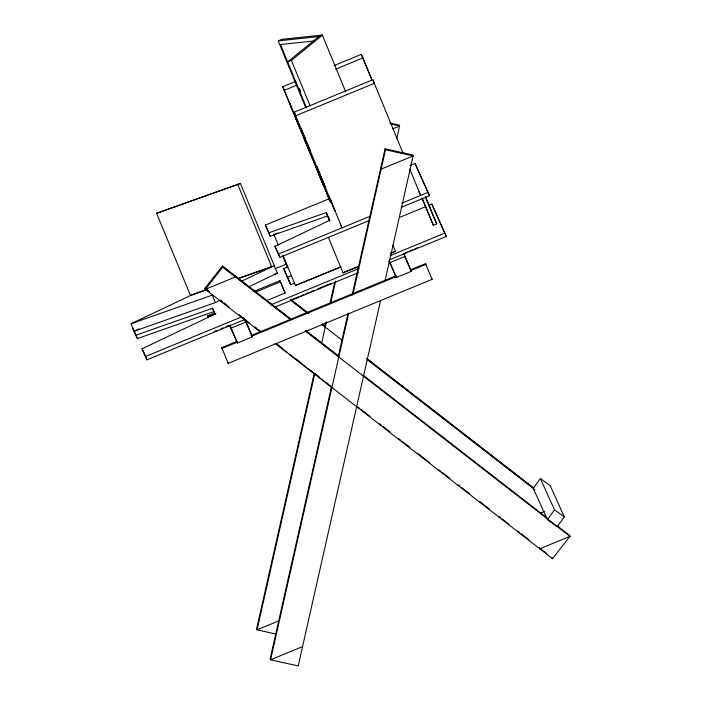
<?xml version="1.0" encoding="UTF-8"?>
<svg xmlns="http://www.w3.org/2000/svg" width="701" height="701" viewBox="0 0 701 701"><rect width="100%" height="100%" fill="white"/><g stroke="black" fill="none" stroke-linecap="round" stroke-linejoin="round"><path stroke-width="1.05" d="M352.104 295.147L385.077 148.787L412.705 154.965L413.143 155.937L385.086 280.435M385.077 148.787L385.506 149.76L353.006 294.052M314.144 373.633L256.627 628.867L257.065 629.831L276.194 634.107M325.588 322.837L324.87 326.035L325.282 327.104M329.917 303.629L334.727 282.284M314.819 373.537L257.065 629.831L279.059 620.762M321.505 343.884L326.482 321.768M330.574 303.621L335.63 281.197M348.011 313.286L338.39 355.977L338.802 357.046M348.669 313.268L270.586 659.772L298.214 665.95L380.538 300.659M396.74 138.763L399.623 125.996L399.184 125.032L389.616 122.894M540.366 478.538L554.509 509.829L547.385 519.66L557.216 526.766L564.34 516.935L550.206 485.644L540.366 478.538L533.251 488.369L546.946 518.679M275.099 343.402L552.546 558.706L569.939 536.353L569.51 535.389L557.418 526.004M290.985 319.165L222.436 265.959L204.981 288.26L205.323 289.347L260.457 332.064M291.388 60.409L322.399 35.208L318.692 36.697L287.682 61.89L291.388 60.409L310.105 105.825M547.008 553.772L539.349 547.823L539.779 548.787L569.895 536.379L569.51 535.389M206.944 289.723L190.497 295.524L156.612 213.314L240.425 183.452L277.386 273.145L248.837 286.7M156.612 213.314L240.425 183.452M368.822 220.719L279.822 257.407L274.941 246.323L329.768 220.28L326.272 212.552L268.834 232.802L265.346 225.074L329.058 198.804M220.289 300.265L215.365 302.595L134.136 331.231L131.061 323.757L193.082 294.297L205.419 289.951M134.136 331.231L139.061 328.892M241.521 281.241L274.31 265.67M245.035 319.402L146.93 359.85L142.058 348.756L215.154 314.039L212.534 308.247L135.95 335.236L132.463 327.516L137.335 338.601L213.919 311.612L215.225 314.512M305.645 107.481L278.192 40.877L281.863 39.326L322.32 35.05L345.689 91.726M322.32 35.05L318.657 36.601L278.192 40.877M282.748 86.74L330.574 202.423L282.748 86.74L295.848 81.342M334.132 65.552L361.33 54.345L372.108 80.133M284.369 90.315L296.453 85.329M335.744 69.127L362.943 57.911M294.227 112.142L372.809 79.739L374.422 83.314L295.84 115.709L294.227 112.142L342.044 227.816L340.432 224.25M392.621 128.879L399.623 125.996L391.114 124.095M409.971 165.454L415.027 163.368L429.494 195.702L401.182 207.373M277.999 232.96L273.889 234.449L278.131 244.719M274.941 246.323L278.437 254.042L370.47 216.101M401.813 203.176L428.109 192.337M275.055 268.728L286.183 264.137M399.447 217.441L425.744 206.602M428.775 205.349L431.816 204.096L446.283 236.43L389.651 259.782M294.7 283.064L290.678 284.72L286.753 276.028L283.677 268.553L287.699 266.897M283.677 268.553L287.603 277.245L291.625 275.589M254.665 291.081L279.944 280.654L285.097 293.027L266.888 300.527M255.19 292.238L280.47 281.811M208.355 317.912L207.531 315.923L214.594 313.014M215.952 313.373L207.882 316.694L207.531 315.923M421.967 198.313L433.367 225.223L436.732 223.838L425.498 196.569M340.809 266.818L295.471 285.509L340.888 266.993M358.106 266.564L342.999 272.794L359.192 266.319M390.343 253.271L395.46 251.37L390.422 253.447M142.058 348.756L145.545 356.485L241.626 316.878M270.954 304.786L358.938 268.509M390.291 255.585L444.898 233.074M214.042 331.643L217.065 330.399M221.104 328.734L223.12 327.902M226.143 326.657L229.166 325.404M290.687 300.046L298.749 296.716M300.773 295.892L303.796 294.639M305.811 293.807L308.834 292.562M310.858 291.73L313.882 290.486M317.912 288.821L331.021 283.414M404.643 253.061L407.667 251.817M409.682 250.984L412.705 249.74M414.729 248.908L417.752 247.655M274.363 307.318L358.299 272.707M229.928 325.159L231.242 328.068L246.209 321.899L252.369 336.848L237.402 343.017L229.507 325.536M389.292 260.606L390.168 262.551L405.134 256.382L411.294 271.322L396.328 277.5L388.871 260.982M410.418 269.859L425.551 263.62L432.061 279.34L228.237 363.363L221.726 347.643L236.868 341.405M250.993 335.586L396.293 275.677M237.21 342.176L222.077 348.423L221.726 347.643M252.351 335.937L396.635 276.448M410.768 270.63L425.901 264.391L425.551 263.62M540.313 513.062L544.327 511.406M302.587 646.576L270.586 659.772L270.157 658.809L331.52 386.488L329.794 385.156M265.346 225.074L270.227 236.158L327.665 215.917L329.838 220.745M238.322 278.35L271.226 266.757M238.822 278.49L271.725 266.897L237.841 184.678M131.061 323.757L212.289 295.13L215.365 302.595M274.301 274.231L277.386 273.145M314.039 40.991L280.461 44.531L306.591 107.919M385.506 149.76L413.143 155.937L381.151 169.125L380.713 168.161M554.509 509.829L564.34 516.935M290.267 299.415L307.564 312.725M290.81 319.367L222.787 267.046L222.436 265.959M306.381 331.345L338.39 355.977L305.636 330.539M291.248 299.932L308.493 313.321M366.842 358.623L533.531 488.019L366.868 358.667M290.845 300.396L307.204 313.084M321.838 324.44L342.316 340.327M367.263 359.674L534.828 489.666M363.092 375.149L547.919 518.626M290.6 319.647L222.787 267.046L205.323 289.347L235.501 276.904L234.949 275.668M305.233 331.003L569.939 536.353M220.473 300.291L222.199 301.623M227.361 305.636L223.917 302.963L229.008 307.029M239.418 314.994L241.135 316.326M242.861 317.667L244.579 318.999M254.91 327.017L256.627 328.357M258.354 329.689L260.071 331.03M276.431 343.727L282.45 348.406M295.366 358.421L301.395 363.1M310.858 370.452L312.585 371.793M314.302 373.125L319.463 377.138M326.351 382.483L328.077 383.815M357.948 407.001L359.674 408.341M361.401 409.691L370.04 416.394M379.539 423.772L381.265 425.113M383 426.453L389.905 431.816M398.545 438.519L400.271 439.86M401.997 441.201L409.778 447.238M417.551 453.275L429.643 462.66M439.141 470.038L440.868 471.379M442.603 472.719L449.507 478.082M458.147 484.785L459.874 486.135M461.6 487.475L469.381 493.504M479.747 501.557L489.245 508.926M498.744 516.304L500.479 517.645M502.205 518.985L509.11 524.357M517.75 531.06L519.476 532.401M521.211 533.741L528.983 539.779M220.429 300.326L222.138 301.667M239.304 315.073L249.591 323.117M254.743 327.139L260.746 331.827M276.194 343.893L287.34 352.603M289.057 353.944L331.95 387.451M416.85 167.697L429.494 195.702M446.283 236.43L431.816 204.096M433.682 217.073L436.732 223.838M419.014 191.846L420.626 195.421L409.805 169.16M431.711 278.56L432.061 279.34M552.116 557.742L552.546 558.706M403.82 253.464L405.134 256.382M404.714 256.759L411.294 271.322M285.097 293.027L279.944 280.654M245.332 319.954L246.209 321.899M244.912 320.331L252.369 336.848M227.886 362.592L228.237 363.363M328.69 195.693L335.078 211.08L330.048 198.769M311.507 156.235L305.119 140.848L310.157 153.16M317.22 170.299L323.608 185.677L318.569 173.366M415.027 163.368L416.412 166.724M425.332 196.92L433.244 216.11M422.125 197.954L433.367 225.223M372.809 79.739L403.198 153.466M361.33 54.345L372.152 80.597M392.884 245.131L395.46 251.37M390.168 262.551L396.328 277.5M299.327 88.308L300.571 91.332M304.953 137.939L301.079 128.59L305.198 138.649M306.407 141.576L310.28 150.934L307.336 143.723M325.36 187.395L316.598 166.251L323.906 184.091M293.482 112.546L289.601 103.187L292.554 110.399M294.937 116.173L298.81 125.532L295.866 118.32M326.272 212.552L329.68 221.104M328.427 237.446L343.078 272.969M282.985 255.208L295.55 285.684M282.626 255.655L287.62 267.773M278.437 254.042L279.822 257.407M287.603 277.245L290.678 284.72M268.834 232.802L270.227 236.158M231.242 328.068L237.402 343.017M212.534 308.247L213.919 311.612M145.545 356.485L146.93 359.85M135.95 335.236L137.335 338.601M324.87 326.035L322.276 324.037L324.87 326.035M209.284 291.607L204.981 288.26L209.275 291.616"/></g></svg>
